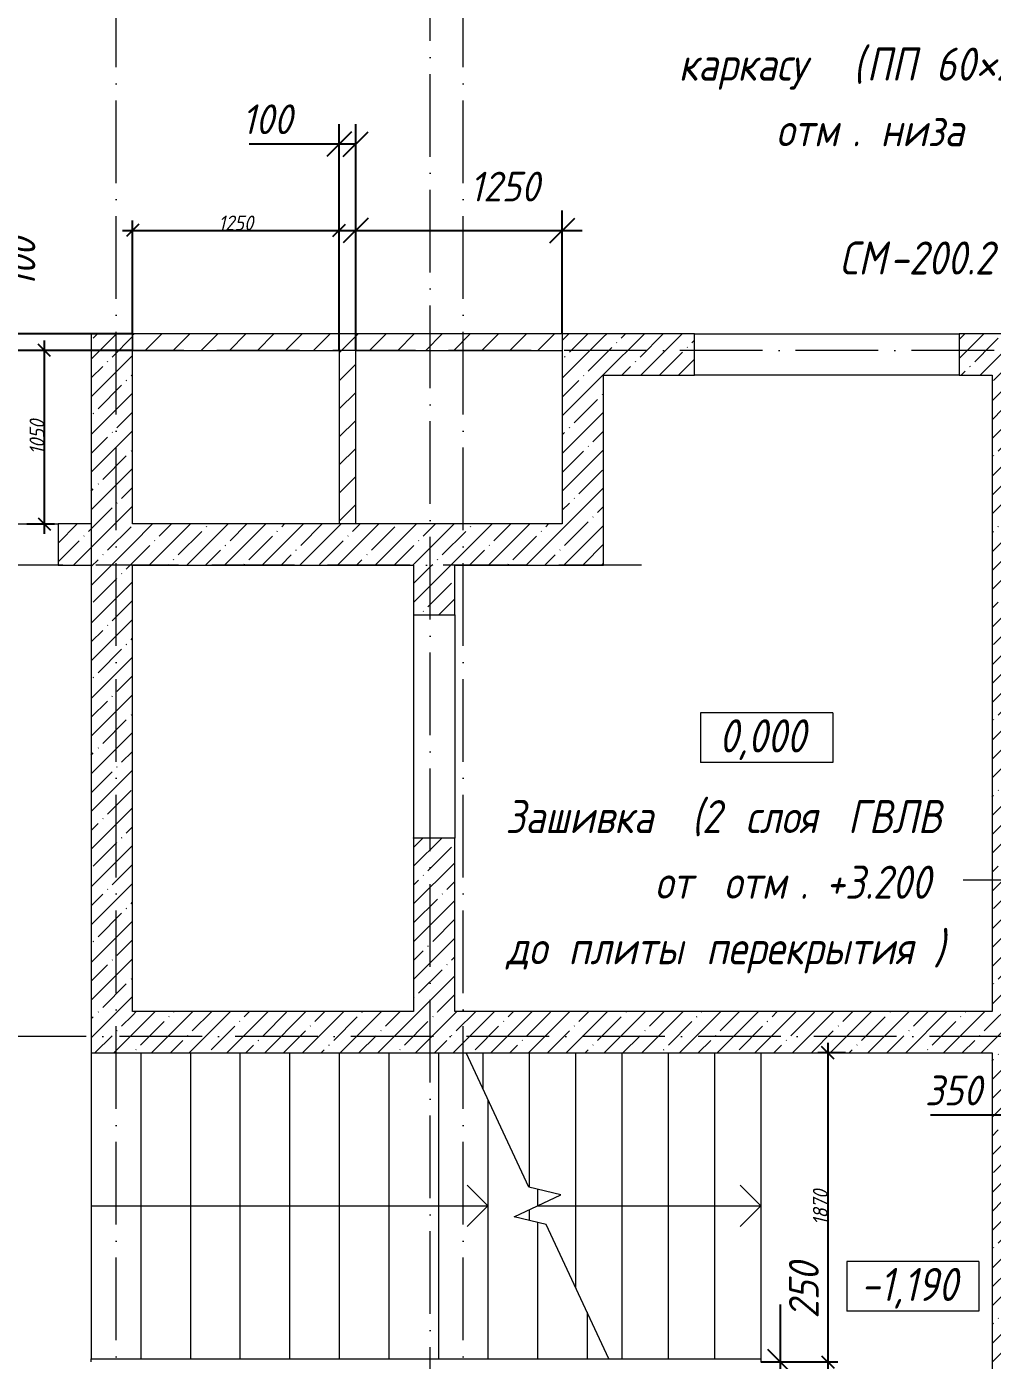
# Model space of a CAD drawing. Header units: millimetres. Extents: x -356862 to 418287, y 0 to 839748.
# Drawn here: x -167791 to -161949, y 601688 to 609756 of the extents above; entities that cross this region are included whole.
import ezdxf

# ---------------------------------------------------------------- set-up
doc = ezdxf.new("R2010")
doc.units = ezdxf.units.MM
doc.linetypes.add('50_200_ШТРИХ_1Т_ш5_п1_п1_', pattern=[700, 500, -100, 0, -100])
for name, color, linetype, lineweight in [('A-____-____-DIMS', 7, 'Continuous', 9), ('A-DOOR-____-OTLN', 7, 'Continuous', 9), ('A-FLOR-____-OTLN', 7, 'Continuous', 9), ('A-GENM-____-IDEN', 7, 'Continuous', 9), ('A-WALL-____-MCUT-3', 7, 'Continuous', 9), ('A-WALL-____-OTLN', 7, 'Continuous', 9), ('G-____-____-DIMS', 7, 'Continuous', 9), ('G-____-____-TEXT', 7, 'Continuous', 9), ('S-GRID-____-OTLN-1', 7, '50_200_ШТРИХ_1Т_ш5_п1_п1_', 9), ('S-STRS-____-MBND', 7, 'Continuous', 9), ('S-STRS-____-OTLN-1', 7, 'Continuous', 9)]:
    doc.layers.add(name, color=color, linetype=linetype, lineweight=lineweight)
for name, color, linetype, lineweight, true_color in [('A-DOOR-____-OTLN-1', 7, 'Continuous', 9, 0xffffff), ('A-WALL-____-PATT-2', 7, 'Continuous', 9, 0x787878), ('A-WALL-____-PATT-5', 7, 'Continuous', 9, 0x000000), ('A-WALL-FNSH-MCUT-2', 7, 'Continuous', 13, 0x000000)]:
    doc.layers.add(name, color=color, linetype=linetype, lineweight=lineweight, true_color=true_color)
doc.styles.add('ISOCPEUR_I_10', font='isocpeui.ttf', dxfattribs={"width": 0.9, "height": 180})
doc.styles.add('ISOCPEUR_I_2', font='isocpeui.ttf', dxfattribs={"width": 0.85, "height": 2.3})
doc.styles.add('ISOCPEUR_I_7', font='isocpeui.ttf', dxfattribs={"width": 0.9, "height": 90})
doc.dimstyles.new('ISO-1_8_0_9К_СРЕДНИЙ_Кладочные_2', dxfattribs={"dimscale": 304.8, "dimtxt": 89.638306, "dimasz": 0.246063, "dimexe": 0.19685, "dimexo": 0, "dimgap": 0, "dimtad": 1, "dimdec": 3, "dimrnd": 0.001, "dimdsep": 46, "dimtxsty": 'ISOCPEUR_I_7', "dimblk1": 'OBLIQUE', "dimblk2": 'OBLIQUE', "dimsah": 1, "dimcen": 0.09, "dimdle": 0.19685, "dimazin": 0, "dimtfac": 1, "dimtdec": 4, "dimtix": 1, "dimtmove": 1, "dimatfit": 3, "dimfxl": 1, "dimtvp": 1, "dimtolj": 1, "dimtzin": 0, "dimarcsym": 2})
doc.dimstyles.new('ISO-1_8_0_9К_СРЕДНИЙ_Кладочные_3', dxfattribs={"dimscale": 304.8, "dimtxt": 179.276612, "dimasz": 0.492126, "dimexe": 0.393701, "dimexo": 0, "dimgap": 0, "dimtad": 1, "dimdec": 3, "dimrnd": 0.001, "dimdsep": 46, "dimtxsty": 'ISOCPEUR_I_10', "dimblk1": 'OBLIQUE', "dimblk2": 'OBLIQUE', "dimsah": 1, "dimcen": 0.09, "dimdle": 0.393701, "dimazin": 0, "dimtfac": 1, "dimtdec": 4, "dimtix": 1, "dimtmove": 0, "dimatfit": 3, "dimfxl": 1, "dimtvp": 1, "dimtolj": 1, "dimtzin": 0, "dimarcsym": 2})
doc.dimstyles.new('ISO-1_8_0_9К_СРЕДНИЙ_Кладочные_4', dxfattribs={"dimscale": 304.8, "dimtxt": 179.276612, "dimasz": 0.492126, "dimexe": 0.393701, "dimexo": 0, "dimgap": 0, "dimtad": 1, "dimdec": 3, "dimrnd": 0.001, "dimdsep": 46, "dimtxsty": 'ISOCPEUR_I_10', "dimblk1": 'OBLIQUE', "dimblk2": 'OBLIQUE', "dimsah": 1, "dimcen": 0.09, "dimdle": 0.393701, "dimazin": 0, "dimtfac": 1, "dimtdec": 4, "dimtix": 1, "dimtmove": 1, "dimatfit": 3, "dimfxl": 1, "dimtvp": 1, "dimtolj": 1, "dimtzin": 0, "dimarcsym": 2})
pattern_1 = [(45, (-175000.74, 544716.51), (-114.04925, 114.04925), []), (45, (-174886.69, 544716.51), (-114.04925, 114.04925), [201.612, -40.322, 3.353, -36.97])]
pattern_2 = [(45, (-175000.74, 544716.51), (-84.85281, 84.85281), [])]

# ---------------------------------------------------------------- blocks, each defined once
blk = doc.blocks.new('Проем_Дверь_Прямоугольный - 1350х2100h_проемы без заполнения-26950587-АР1_Кладочный план 1 этажа в осях 1-64_Ю-ЯЯ')
at = {"layer": 'A-DOOR-____-OTLN-1'}
for p, q in [((675, 125), (-675, 125)), ((675, -125), (-675, -125))]:
    blk.add_line(p, q, dxfattribs=at)
blk = doc.blocks.new('_Oblique')
at = {"color": 0, "linetype": 'ByBlock', "lineweight": -2}
blk.add_line((-0.5, -0.5), (0.5, 0.5), dxfattribs=at)
blk = doc.blocks.new('*D12086')
at = {"layer": 'A-____-____-DIMS', "color": 0, "lineweight": -2, "transparency": 16777216}
for p, q in [((-167150.7, 607897.6), (-167150.7, 608583.2)), ((-165900.7, 607797.6), (-165900.7, 608583.2)), ((-167210.7, 608523.2), (-165840.7, 608523.2))]:
    blk.add_line(p, q, dxfattribs=at)
at = {"layer": 'Defpoints', "color": 0, "transparency": 16777216}
for p in [(-165900.7, 608523.2), (-167150.7, 607897.6), (-165900.7, 607797.6)]:
    blk.add_point(p, dxfattribs=at)
at = {"layer": 'A-____-____-DIMS', "color": 0, "lineweight": -2, "transparency": 16777216, "xscale": 75, "yscale": 75, "zscale": 75, "rotation": 180}
blk.add_blockref('_Oblique', (-167150.7, 608523.2), dxfattribs=at)
at = {"layer": 'A-____-____-DIMS', "color": 0, "lineweight": -2, "transparency": 16777216, "xscale": 75, "yscale": 75, "zscale": 75}
blk.add_blockref('_Oblique', (-165900.7, 608523.2), dxfattribs=at)
at = {"layer": 'A-____-____-DIMS', "color": 0, "transparency": 16777216, "insert": (-166525.7, 608568.2), "char_height": 90, "width": 504.733, "attachment_point": 5, "style": 'ISOCPEUR_I_7'}
blk.add_mtext('\\A1;1250', dxfattribs=at)
blk = doc.blocks.new('*D12087')
at = {"layer": 'A-____-____-DIMS', "color": 0, "lineweight": -2, "transparency": 16777216}
for p, q in [((-165900.7, 607797.6), (-165900.7, 609165.5)), ((-165800.7, 607797.6), (-165800.7, 609165.5)), ((-165900.7, 609045.5), (-166444.6, 609045.5)), ((-165800.7, 609045.5), (-166020.7, 609045.5))]:
    blk.add_line(p, q, dxfattribs=at)
at = {"layer": 'Defpoints', "color": 0, "transparency": 16777216}
for p in [(-165800.7, 609045.5), (-165900.7, 607797.6), (-165800.7, 607797.6)]:
    blk.add_point(p, dxfattribs=at)
at = {"layer": 'A-____-____-DIMS', "color": 0, "lineweight": -2, "transparency": 16777216, "xscale": 150, "yscale": 150, "zscale": 150, "rotation": 180}
blk.add_blockref('_Oblique', (-165900.7, 609045.5), dxfattribs=at)
at = {"layer": 'A-____-____-DIMS', "color": 0, "lineweight": -2, "transparency": 16777216, "xscale": 150, "yscale": 150, "zscale": 150}
blk.add_blockref('_Oblique', (-165800.7, 609045.5), dxfattribs=at)
at = {"layer": 'A-____-____-DIMS', "color": 0, "transparency": 16777216, "insert": (-166488.4, 609285.5), "char_height": 180, "width": 368.207, "attachment_point": 1, "line_spacing_factor": 1.149209, "style": 'ISOCPEUR_I_10'}
blk.add_mtext('\\A1;100', dxfattribs=at)
blk = doc.blocks.new('*D12088')
at = {"layer": 'A-____-____-DIMS', "color": 0, "lineweight": -2, "transparency": 16777216}
for p, q in [((-165800.7, 607797.6), (-165800.7, 608643.2)), ((-164550.7, 607897.6), (-164550.7, 608643.2)), ((-165920.7, 608523.2), (-164430.7, 608523.2))]:
    blk.add_line(p, q, dxfattribs=at)
at = {"layer": 'Defpoints', "color": 0, "transparency": 16777216}
for p in [(-164550.7, 608523.2), (-164550.7, 607897.6), (-165800.7, 607797.6)]:
    blk.add_point(p, dxfattribs=at)
at = {"layer": 'A-____-____-DIMS', "color": 0, "lineweight": -2, "transparency": 16777216, "xscale": 150, "yscale": 150, "zscale": 150, "rotation": 180}
blk.add_blockref('_Oblique', (-165800.7, 608523.2), dxfattribs=at)
at = {"layer": 'A-____-____-DIMS', "color": 0, "lineweight": -2, "transparency": 16777216, "xscale": 150, "yscale": 150, "zscale": 150}
blk.add_blockref('_Oblique', (-164550.7, 608523.2), dxfattribs=at)
at = {"layer": 'A-____-____-DIMS', "color": 0, "transparency": 16777216, "insert": (-165110.1, 608878.3), "char_height": 180, "width": 504.733, "attachment_point": 1, "line_spacing_factor": 1.149209, "style": 'ISOCPEUR_I_10'}
blk.add_mtext('\\A1;1250', dxfattribs=at)
blk = doc.blocks.new('*D12089')
at = {"layer": 'A-____-____-DIMS', "color": 0, "lineweight": -2, "transparency": 16777216}
for p, q in [((-167683.8, 606687.6), (-167683.8, 607857.6)), ((-167150.7, 607797.6), (-167743.8, 607797.6)), ((-167789.9, 606747.6), (-167623.8, 606747.6))]:
    blk.add_line(p, q, dxfattribs=at)
at = {"layer": 'Defpoints', "color": 0, "transparency": 16777216}
for p in [(-167683.8, 607797.6), (-167150.7, 607797.6), (-167789.9, 606747.6)]:
    blk.add_point(p, dxfattribs=at)
at = {"layer": 'A-____-____-DIMS', "color": 0, "lineweight": -2, "transparency": 16777216, "xscale": 75, "yscale": 75, "zscale": 75}
for p, rotation in [((-167683.8, 607797.6), 90), ((-167683.8, 606747.6), 270)]:
    blk.add_blockref('_Oblique', p, dxfattribs=dict(at, rotation=rotation))
at = {"layer": 'A-____-____-DIMS', "color": 0, "transparency": 16777216, "insert": (-167728.8, 607272.6), "char_height": 90, "width": 504.733, "attachment_point": 5, "rotation": 90, "style": 'ISOCPEUR_I_7'}
blk.add_mtext('\\A1;1050', dxfattribs=at)
blk = doc.blocks.new('*D12090')
at = {"layer": 'A-____-____-DIMS', "color": 0, "lineweight": -2, "transparency": 16777216}
for p, q in [((-167939.3, 607897.6), (-167939.3, 608239.7)), ((-167150.7, 607897.6), (-168059.3, 607897.6)), ((-167939.3, 607677.6), (-167939.3, 607897.6)), ((-167150.7, 607797.6), (-168059.3, 607797.6))]:
    blk.add_line(p, q, dxfattribs=at)
at = {"layer": 'Defpoints', "color": 0, "transparency": 16777216}
for p in [(-167939.3, 607897.6), (-167150.7, 607897.6), (-167150.7, 607797.6)]:
    blk.add_point(p, dxfattribs=at)
at = {"layer": 'A-____-____-DIMS', "color": 0, "lineweight": -2, "transparency": 16777216, "xscale": 150, "yscale": 150, "zscale": 150}
for p, rotation in [((-167939.3, 607897.6), 90), ((-167939.3, 607797.6), 270)]:
    blk.add_blockref('_Oblique', p, dxfattribs=dict(at, rotation=rotation))
at = {"layer": 'A-____-____-DIMS', "color": 0, "transparency": 16777216, "insert": (-167919, 608175.6), "char_height": 180, "width": 368.207, "attachment_point": 1, "rotation": 90, "line_spacing_factor": 1.149209, "style": 'ISOCPEUR_I_10'}
blk.add_mtext('\\A1;100', dxfattribs=at)
blk = doc.blocks.new('*D12255')
at = {"layer": 'A-____-____-DIMS', "color": 0, "lineweight": -2, "transparency": 16777216}
for p, q in [((-162944.4, 603607.6), (-162944.4, 601617.6)), ((-162838.3, 603547.6), (-163004.4, 603547.6)), ((-163350.7, 601677.6), (-162884.4, 601677.6))]:
    blk.add_line(p, q, dxfattribs=at)
at = {"layer": 'Defpoints', "color": 0, "transparency": 16777216}
for p in [(-162838.3, 603547.6), (-163350.7, 601677.6), (-162944.4, 601677.6)]:
    blk.add_point(p, dxfattribs=at)
at = {"layer": 'A-____-____-DIMS', "color": 0, "lineweight": -2, "transparency": 16777216, "xscale": 75, "yscale": 75, "zscale": 75}
for p, rotation in [((-162944.4, 603547.6), 90), ((-162944.4, 601677.6), 270)]:
    blk.add_blockref('_Oblique', p, dxfattribs=dict(at, rotation=rotation))
at = {"layer": 'A-____-____-DIMS', "color": 0, "transparency": 16777216, "insert": (-162990, 602612.6), "char_height": 90, "width": 504.733, "attachment_point": 5, "rotation": 90, "style": 'ISOCPEUR_I_7'}
blk.add_mtext('\\A1;1870', dxfattribs=at)
blk = doc.blocks.new('*D12256')
at = {"layer": 'A-____-____-DIMS', "color": 0, "lineweight": -2, "transparency": 16777216}
for p, q in [((-163231.6, 601677.6), (-163231.6, 602025.2)), ((-163231.6, 601427.6), (-163231.6, 601797.6)), ((-163350.7, 601677.6), (-163111.6, 601677.6)), ((-163350.7, 601427.6), (-163111.6, 601427.6))]:
    blk.add_line(p, q, dxfattribs=at)
at = {"layer": 'Defpoints', "color": 0, "transparency": 16777216}
for p in [(-163350.7, 601677.6), (-163350.7, 601427.6), (-163231.6, 601427.6)]:
    blk.add_point(p, dxfattribs=at)
at = {"layer": 'A-____-____-DIMS', "color": 0, "lineweight": -2, "transparency": 16777216, "xscale": 150, "yscale": 150, "zscale": 150}
for p, rotation in [((-163231.6, 601677.6), 90), ((-163231.6, 601427.6), 270)]:
    blk.add_blockref('_Oblique', p, dxfattribs=dict(at, rotation=rotation))
at = {"layer": 'A-____-____-DIMS', "color": 0, "transparency": 16777216, "insert": (-163179.6, 601940.4), "char_height": 180, "width": 409.578, "attachment_point": 1, "rotation": 90, "line_spacing_factor": 1.149209, "style": 'ISOCPEUR_I_10'}
blk.add_mtext('\\A1;250', dxfattribs=at)
blk = doc.blocks.new('*D12401')
at = {"layer": 'A-____-____-DIMS', "color": 0, "lineweight": -2, "transparency": 16777216}
for p, q in [((-161700.7, 603371.2), (-161700.7, 603050.3)), ((-161350.7, 603371.2), (-161350.7, 603050.3)), ((-161700.7, 603170.3), (-162324.1, 603170.3)), ((-161350.7, 603170.3), (-161820.7, 603170.3))]:
    blk.add_line(p, q, dxfattribs=at)
at = {"layer": 'Defpoints', "color": 0, "transparency": 16777216}
for p in [(-161700.7, 603371.2), (-161350.7, 603371.2), (-161350.7, 603170.3)]:
    blk.add_point(p, dxfattribs=at)
at = {"layer": 'A-____-____-DIMS', "color": 0, "lineweight": -2, "transparency": 16777216, "xscale": 150, "yscale": 150, "zscale": 150, "rotation": 180}
blk.add_blockref('_Oblique', (-161700.7, 603170.3), dxfattribs=at)
at = {"layer": 'A-____-____-DIMS', "color": 0, "lineweight": -2, "transparency": 16777216, "xscale": 150, "yscale": 150, "zscale": 150}
blk.add_blockref('_Oblique', (-161350.7, 603170.3), dxfattribs=at)
at = {"layer": 'A-____-____-DIMS', "color": 0, "transparency": 16777216, "insert": (-162356.8, 603410.3), "char_height": 180, "width": 409.578, "attachment_point": 1, "line_spacing_factor": 1.149209, "style": 'ISOCPEUR_I_10'}
blk.add_mtext('\\A1;350', dxfattribs=at)
blk = doc.blocks.new('Высотные отметки - 9_5х3_5_h_-17668430-АР1_Кладочный план 1 этажа в осях 1-64_Ю-ЯЯ')
at = {"layer": 'G-____-____-DIMS'}
for p, q in [((-4, 3), (-4, 0)), ((4, 3), (-4, 3)), ((4, 3), (4, 0)), ((4, 0), (-4, 0))]:
    blk.add_line(p, q, dxfattribs=at)

msp = doc.modelspace()

# ---------------------------------------------------------------- hatches: boundary and pattern name
at = {"layer": 'A-WALL-____-PATT-2'}
h = msp.add_hatch(dxfattribs=at)
h.set_pattern_fill('FP_2', color=256, style=0, pattern_type=2)
h.set_pattern_definition(pattern_1)
h.paths.add_polyline_path([(-167150.7357, 603547.5526), (-167150.7357, 607897.5526), (-167400.7357, 607897.5526), (-167400.7357, 603547.5526)], flags=0)
h = msp.add_hatch(dxfattribs=at)
h.set_pattern_fill('FP_2', color=256, style=0, pattern_type=2)
h.set_pattern_definition(pattern_1)
h.paths.add_polyline_path([(-164300.7357, 606747.5526), (-164300.7357, 607897.5526), (-164550.7357, 607897.5526), (-164550.7357, 606747.5526), (-164410.4931, 606747.5526)], flags=0)
h = msp.add_hatch(dxfattribs=at)
h.set_pattern_fill('FP_2', color=256, style=0, pattern_type=2)
h.set_pattern_definition(pattern_1)
h.paths.add_polyline_path([(-161950.7357, 607647.5526), (-161950.7357, 607897.5526), (-162150.7357, 607897.5526), (-162150.7357, 607647.5526)], flags=0)
h.paths.add_polyline_path([(-164300.7357, 607647.5526), (-163750.7357, 607647.5526), (-163750.7357, 607897.5526), (-164300.7357, 607897.5526)], flags=0)
h = msp.add_hatch(dxfattribs=at)
h.set_pattern_fill('FP_2', color=256, style=0, pattern_type=2)
h.set_pattern_definition(pattern_1)
h.paths.add_polyline_path([(-161700.7357, 600397.5526), (-161700.7357, 607897.5526), (-161950.7357, 607897.5526), (-161950.7357, 600397.5526)], flags=0)
h = msp.add_hatch(dxfattribs=at)
h.set_pattern_fill('FP_2', color=256, style=0, pattern_type=2)
h.set_pattern_definition(pattern_1)
h.paths.add_polyline_path([(-167400.7357, 606497.5526), (-167400.7357, 606747.5526), (-167600.7357, 606747.5526), (-167600.7357, 606497.5526)], flags=0)
h.paths.add_polyline_path([(-169200.7357, 606497.5526), (-169200.7357, 606747.5526), (-169450.7357, 606747.5526), (-169450.7357, 606497.5526)], flags=0)
h = msp.add_hatch(dxfattribs=at)
h.set_pattern_fill('FP_2', color=256, style=0, pattern_type=2)
h.set_pattern_definition(pattern_1)
h.paths.add_polyline_path([(-164300.7357, 606497.5526), (-164300.7357, 606747.5526), (-167150.7357, 606747.5526), (-167150.7357, 606497.5526), (-164410.4931, 606497.5526)], flags=0)
h = msp.add_hatch(dxfattribs=at)
h.set_pattern_fill('FP_2', color=256, style=0, pattern_type=2)
h.set_pattern_definition(pattern_1)
h.paths.add_polyline_path([(-165200.7357, 603797.5526), (-165200.7357, 604847.2051), (-165450.7357, 604847.2051), (-165450.7357, 603797.5526)], flags=0)
h.paths.add_polyline_path([(-165450.7357, 606197.2051), (-165200.7357, 606197.2051), (-165200.7357, 606497.5526), (-165450.7357, 606497.5526)], flags=0)
h = msp.add_hatch(dxfattribs=at)
h.set_pattern_fill('FP_2', color=256, style=0, pattern_type=2)
h.set_pattern_definition(pattern_1)
h.paths.add_polyline_path([(-167150.7357, 603547.5526), (-161950.7357, 603547.5526), (-161950.7357, 603797.5526), (-167150.7357, 603797.5526)], flags=0)
at = {"layer": 'A-WALL-____-PATT-5'}
h = msp.add_hatch(dxfattribs=at)
h.set_pattern_fill('FP_4', color=256, style=0, pattern_type=2)
h.set_pattern_definition(pattern_2)
h.paths.add_polyline_path([(-167150.7357, 607797.5526), (-164550.7357, 607797.5526), (-164550.7357, 607897.5526), (-167150.7357, 607897.5526)], flags=0)
h = msp.add_hatch(dxfattribs=at)
h.set_pattern_fill('FP_4', color=256, style=0, pattern_type=2)
h.set_pattern_definition(pattern_2)
h.paths.add_polyline_path([(-165900.7357, 606747.5526), (-165800.7357, 606747.5526), (-165800.7357, 607797.5526), (-165900.7357, 607797.5526)], flags=0)

# ---------------------------------------------------------------- linework, layer by layer
at = {"layer": 'A-FLOR-____-OTLN'}
for p, q in [((-165450.7357, 606197.2051), (-165450.7357, 604847.5526)), ((-165450.7357, 604847.5526), (-165200.7357, 604847.2051)), ((-165450.7357, 603797.9001), (-167150.7357, 603797.9001)), ((-167400.7357, 601677.5526), (-167400.7357, 601697.5526))]:
    msp.add_line(p, q, dxfattribs=at)
at = {"layer": 'A-WALL-____-MCUT-3'}
for p, q in [((-167150.7357, 607897.5526), (-167400.7357, 607897.5526)), ((-167400.7357, 607897.5526), (-167400.7357, 603547.5526)), ((-167150.7357, 606747.5526), (-167150.7357, 607897.5526)), ((-164550.7357, 607897.5526), (-164550.7357, 606747.5526)), ((-163750.7357, 607897.5526), (-164550.7357, 607897.5526)), ((-163750.7357, 607647.5526), (-163750.7357, 607897.5526)), ((-162150.7357, 607897.5526), (-162150.7357, 607647.5526)), ((-161700.7357, 607897.5526), (-162150.7357, 607897.5526)), ((-164300.7357, 606497.5526), (-164300.7357, 607647.5526)), ((-164300.7357, 607647.5526), (-163750.7357, 607647.5526)), ((-162150.7357, 607647.5526), (-161950.7357, 607647.5526)), ((-161950.7357, 607647.5526), (-161950.7357, 603797.5526)), ((-167400.7357, 606747.5526), (-167600.7357, 606747.5526)), ((-167600.7357, 606747.5526), (-167600.7357, 606497.5526)), ((-164550.7357, 606747.5526), (-167150.7357, 606747.5526)), ((-167600.7357, 606497.5526), (-167400.7357, 606497.5526)), ((-167150.7357, 603797.5526), (-167150.7357, 606497.5526)), ((-167150.7357, 606497.5526), (-165450.7357, 606497.5526)), ((-165450.7357, 606497.5526), (-165450.7357, 606197.2051)), ((-165200.7357, 606197.2051), (-165200.7357, 606497.5526)), ((-165200.7357, 606497.5526), (-164300.7357, 606497.5526)), ((-165450.7357, 606197.2051), (-165200.7357, 606197.2051)), ((-165200.7357, 604847.2051), (-165450.7357, 604847.2051)), ((-165450.7357, 604847.2051), (-165450.7357, 603797.5526)), ((-165200.7357, 603797.5526), (-165200.7357, 604847.2051)), ((-165450.7357, 603797.5526), (-167150.7357, 603797.5526)), ((-161950.7357, 603797.5526), (-165200.7357, 603797.5526)), ((-167400.7357, 603547.5526), (-161950.7357, 603547.5526)), ((-161950.7357, 603547.5526), (-161950.7357, 600397.5526))]:
    msp.add_line(p, q, dxfattribs=at)
at = {"layer": 'A-WALL-____-OTLN'}
for p, q in [((-163750.7357, 607897.5526), (-162150.7357, 607897.5526)), ((-162150.7357, 607647.5526), (-163750.7357, 607647.5526)), ((-169200.7357, 606747.5526), (-167600.7357, 606747.5526)), ((-167600.7357, 606497.5526), (-169200.7357, 606497.5526)), ((-165200.7357, 606197.2051), (-165200.7357, 604847.2051)), ((-165450.7357, 604847.2051), (-165450.7357, 604847.5526))]:
    msp.add_line(p, q, dxfattribs=at)
at = {"layer": 'A-WALL-FNSH-MCUT-2'}
for p, q in [((-164550.7357, 607897.5526), (-167150.7357, 607897.5526)), ((-167150.7357, 607897.5526), (-167150.7357, 607797.5526)), ((-167150.7357, 607797.5526), (-165900.7357, 607797.5526)), ((-165900.7357, 607797.5526), (-165900.7357, 606747.5526)), ((-165800.7357, 607797.5526), (-164550.7357, 607797.5526)), ((-165800.7357, 606747.5526), (-165800.7357, 607797.5526))]:
    msp.add_line(p, q, dxfattribs=at)
at = {"layer": 'G-____-____-TEXT'}
msp.add_line((-160818.7084, 604592.3581), (-162126.1039, 604592.3581), dxfattribs=at)
at = {"layer": 'S-GRID-____-OTLN-1'}
for p, q in [((-167250.7357, 597608.0984), (-167250.7357, 635609.362)), ((-165350.7357, 597767.5591), (-165350.7357, 635609.362)), ((-165150.7357, 597608.0984), (-165150.7357, 635349.8075)), ((-70926.3291, 607797.5526), (-179669.5059, 607797.5526)), ((-164071.3552, 606497.5526), (-179669.5059, 606497.5526)), ((-99520.6953, 603647.5526), (-179669.5059, 603647.5526))]:
    msp.add_line(p, q, dxfattribs=at)
at = {"layer": 'S-STRS-____-MBND'}
for p, q in [((-164753.563, 602735.841), (-165132.0703, 603547.5526)), ((-164559.1251, 602688.5867), (-164753.563, 602735.841)), ((-164842.3463, 602556.5185), (-164559.1251, 602688.5867)), ((-164647.9084, 602509.2641), (-164842.3463, 602556.5185)), ((-164269.4011, 601697.5526), (-164647.9084, 602509.2641))]:
    msp.add_line(p, q, dxfattribs=at)
at = {"layer": 'S-STRS-____-OTLN-1'}
for p, q in [((-167400.7357, 603547.5526), (-167400.7357, 601697.5526)), ((-167400.7357, 603547.5526), (-167400.7357, 601697.5526)), ((-167100.7357, 603547.5526), (-167100.7357, 601697.5526)), ((-167100.7357, 603547.5526), (-167100.7357, 601697.5526)), ((-166800.7357, 603547.5526), (-166800.7357, 601697.5526)), ((-166800.7357, 603547.5526), (-166800.7357, 601697.5526)), ((-166500.7357, 603547.5526), (-166500.7357, 601697.5526)), ((-166500.7357, 603547.5526), (-166500.7357, 601697.5526)), ((-166200.7357, 603547.5526), (-166200.7357, 601697.5526)), ((-166200.7357, 603547.5526), (-166200.7357, 601697.5526)), ((-165900.7357, 603547.5526), (-165900.7357, 601697.5526)), ((-165900.7357, 603547.5526), (-165900.7357, 601697.5526)), ((-165600.7357, 603547.5526), (-165600.7357, 601697.5526)), ((-165600.7357, 603547.5526), (-165600.7357, 601697.5526)), ((-165300.7357, 603547.5526), (-165300.7357, 601697.5526)), ((-165300.7357, 603547.5526), (-165300.7357, 601697.5526)), ((-165030.7357, 603547.5526), (-165030.7357, 603330.2399)), ((-165030.7357, 603547.5526), (-165030.7357, 603330.2399)), ((-164750.7357, 603547.5526), (-164750.7357, 602735.1539)), ((-164750.7357, 603547.5526), (-164750.7357, 602735.1539)), ((-164470.7357, 603547.5526), (-164470.7357, 602129.316)), ((-164470.7357, 603547.5526), (-164470.7357, 602129.316)), ((-164190.7357, 603547.5526), (-164190.7357, 601697.5526)), ((-164190.7357, 603547.5526), (-164190.7357, 601697.5526)), ((-163910.7357, 603547.5526), (-163910.7357, 601697.5526)), ((-163910.7357, 603547.5526), (-163910.7357, 601697.5526)), ((-163630.7357, 603547.5526), (-163630.7357, 601697.5526)), ((-163630.7357, 603547.5526), (-163630.7357, 601697.5526)), ((-163350.7357, 603547.5526), (-163350.7357, 601697.5526)), ((-163350.7357, 603547.5526), (-163350.7357, 601697.5526)), ((-165000.7357, 603265.9047), (-165000.7357, 601697.5526)), ((-165000.7357, 603265.9047), (-165000.7357, 601697.5526)), ((-165000.7357, 602622.5526), (-165125.7357, 602747.5526)), ((-164700.7357, 602723.0024), (-164700.7357, 602622.5526)), ((-164700.7357, 602723.0024), (-164700.7357, 602622.5526)), ((-163350.7357, 602622.5526), (-163475.7357, 602747.5526)), ((-167400.7357, 602622.5526), (-167100.7357, 602622.5526)), ((-167100.7357, 602622.5526), (-166800.7357, 602622.5526)), ((-166800.7357, 602622.5526), (-166500.7357, 602622.5526)), ((-166500.7357, 602622.5526), (-166200.7357, 602622.5526)), ((-166200.7357, 602622.5526), (-165900.7357, 602622.5526)), ((-165900.7357, 602622.5526), (-165600.7357, 602622.5526)), ((-165600.7357, 602622.5526), (-165300.7357, 602622.5526)), ((-165300.7357, 602622.5526), (-165000.7357, 602622.5526)), ((-165000.7357, 602622.5526), (-165125.7357, 602497.5526)), ((-164700.7357, 602622.5526), (-164470.7357, 602622.5526)), ((-164470.7357, 602622.5526), (-164190.7357, 602622.5526)), ((-164190.7357, 602622.5526), (-163910.7357, 602622.5526)), ((-163910.7357, 602622.5526), (-163630.7357, 602622.5526)), ((-163630.7357, 602622.5526), (-163350.7357, 602622.5526)), ((-163350.7357, 602622.5526), (-163475.7357, 602497.5526)), ((-164750.7357, 602599.2372), (-164750.7357, 602534.2543)), ((-164750.7357, 602599.2372), (-164750.7357, 602534.2543)), ((-164700.7357, 602522.1028), (-164700.7357, 601697.5526)), ((-164700.7357, 602522.1028), (-164700.7357, 601697.5526)), ((-164400.7357, 601979.2005), (-164400.7357, 601697.5526)), ((-164400.7357, 601979.2005), (-164400.7357, 601697.5526)), ((-167400.7357, 601697.5526), (-167100.7357, 601697.5526)), ((-167100.7357, 601697.5526), (-166800.7357, 601697.5526)), ((-166800.7357, 601697.5526), (-166500.7357, 601697.5526)), ((-166500.7357, 601697.5526), (-166200.7357, 601697.5526)), ((-166200.7357, 601697.5526), (-165900.7357, 601697.5526)), ((-165900.7357, 601697.5526), (-165600.7357, 601697.5526)), ((-165600.7357, 601697.5526), (-165300.7357, 601697.5526)), ((-165300.7357, 601697.5526), (-165000.7357, 601697.5526)), ((-165000.7357, 601697.5526), (-164700.7357, 601697.5526)), ((-164700.7357, 601697.5526), (-164400.7357, 601697.5526)), ((-164400.7357, 601697.5526), (-164269.4011, 601697.5526)), ((-164269.4011, 601697.5526), (-164190.7357, 601697.5526)), ((-164190.7357, 601697.5526), (-163910.7357, 601697.5526)), ((-163910.7357, 601697.5526), (-163630.7357, 601697.5526)), ((-163630.7357, 601697.5526), (-163350.7357, 601697.5526)), ((-163350.7357, 601697.5526), (-163350.7357, 601677.5526))]:
    msp.add_line(p, q, dxfattribs=at)

# ---------------------------------------------------------------- block references
at = {"layer": 'A-DOOR-____-OTLN', "rotation": 89.99999999999991}
msp.add_blockref('Проем_Дверь_Прямоугольный - 1350х2100h_проемы без заполнения-26950587-АР1_Кладочный план 1 этажа в осях 1-64_Ю-ЯЯ', (-165325.7357, 605522.2051), dxfattribs=at)
at = {"layer": 'G-____-____-DIMS', "xscale": 99.99999999999993, "yscale": 99.99999999999993, "zscale": 99.99999999999993}
for p in [(-163315.013, 605304.0781), (-162430.6056, 601985.3883)]:
    msp.add_blockref('Высотные отметки - 9_5х3_5_h_-17668430-АР1_Кладочный план 1 этажа в осях 1-64_Ю-ЯЯ', p, dxfattribs=at)

# ---------------------------------------------------------------- texts
at = {"layer": 'A-GENM-____-IDEN', "char_height": 200, "attachment_point": 1, "style": 'ISOCPEUR_I_2'}
for s, insert, width in [('СМ', (-162874.1185, 608456.3031), 367.974562), ('-200.2', (-162570.5092, 608456.3031), 865.8225)]:
    msp.add_mtext(s, dxfattribs=dict(at, insert=insert, width=width))
at = {"layer": 'G-____-____-DIMS', "char_height": 200, "attachment_point": 1, "line_spacing_factor": 1.149209, "style": 'ISOCPEUR_I_2'}
for s, insert, width in [('0,000', (-163601.8461, 605565.3693), 688.399425), ('-1,190', (-162745.3253, 602246.6795), 755.327147)]:
    msp.add_mtext(s, dxfattribs=dict(at, insert=insert, width=width))
at = {"layer": 'G-____-____-TEXT', "char_height": 200, "attachment_point": 1, "style": 'ISOCPEUR_I_2'}
for s, insert, width in [(' (', (-162899.9911, 609629.1552), 230.886), ('ПП', (-162709.4911, 609629.1552), 375.18975), (' 60\\fISOCPEUR|b0|i1|c238|p34|;\\W.9;×27', (-162399.9286, 609629.1552), 930.759188), ('каркасу', (-163846.538, 609629.1552), 1147.214813), ('отм', (-163257.1786, 609232.2802), 555.569438), ('низа', (-162626.1474, 609232.2802), 656.582062), ('. ', (-162798.788, 609232.2802), 209.240437), ('Зашивка', (-164895.2233, 605076.9727), 1233.797063), (' (2 ', (-163877.2389, 605076.9727), 526.708687), ('ГВЛВ', (-162823.5358, 605076.9727), 721.51875), ('слоя', (-163442.6608, 605076.9727), 613.290938), ('. +3.200 ', (-163115.2389, 604680.0977), 1075.062938), ('от', (-163990.3483, 604680.0977), 367.974562), ('отм', (-163573.6295, 604680.0977), 555.569437), ('\\fISOCPEUR|b0|i1|c204|p34|;\\W.9;)', (-162305.6139, 604283.2227), 93.797437), ('до', (-164889.2702, 604283.2227), 317.46825), ('плиты', (-164514.2233, 604283.2227), 873.037687), ('перекрытия', (-163680.7858, 604283.2227), 1666.708312)]:
    msp.add_mtext(s, dxfattribs=dict(at, insert=insert, width=width))

# ---------------------------------------------------------------- dimensions: what is measured, and where the dimension line sits
at = {"layer": 'A-____-____-DIMS'}
for base, p1, p2, dimstyle, override, picture, middle in [((-165800.7357, 609045.5473), (-165900.7357, 607797.5526), (-165800.7357, 607797.5526), 'ISO-1_8_0_9К_СРЕДНИЙ_Кладочные_3', {"dimpost": '<>', "dimfxl": 100}, '*D12087', (-166304.3325, 609045.5473)), ((-164550.7357, 608523.1831), (-165800.7357, 607797.5526), (-164550.7357, 607897.5526), 'ISO-1_8_0_9К_СРЕДНИЙ_Кладочные_4', {"dimpost": '<>', "dimfxl": 1253.99362}, '*D12088', (-164857.6911, 608638.3451)), ((-161350.7357, 603170.3111), (-161700.7357, 603371.1838), (-161350.7357, 603371.1838), 'ISO-1_8_0_9К_СРЕДНИЙ_Кладочные_3', {"dimpost": '<>', "dimfxl": 350}, '*D12401', (-162152.0573, 603170.3111))]:
    dim = msp.add_linear_dim(base=base, p1=p1, p2=p2, dimstyle=dimstyle, override=override, dxfattribs=at)
    dim.commit()
    dim.dimension.update_dxf_attribs({"geometry": picture, "text_midpoint": middle, "dimtype": 160})
dim = msp.add_linear_dim(base=(-165900.7357, 608523.1831), p1=(-167150.7357, 607897.5526), p2=(-165900.7357, 607797.5526), dimstyle='ISO-1_8_0_9К_СРЕДНИЙ_Кладочные_2', override={"dimpost": '<>', "dimfxl": 1253.99362}, dxfattribs=at)
dim.commit()
dim.dimension.update_dxf_attribs({"geometry": '*D12086', "text_midpoint": (-166525.7357, 608568.1831)})
for base, p1, p2, override, picture, middle in [((-167939.2581, 607897.5526), (-167150.7357, 607797.5526), (-167150.7357, 607897.5526), {"dimpost": '<>', "dimfxl": 100}, '*D12090', (-167798.9808, 608239.7422)), ((-163231.6196, 601427.5526), (-163350.7357, 601677.5526), (-163350.7357, 601427.5526), {"dimpost": '<>', "dimfxl": 250}, '*D12256', (-163059.5559, 602025.1613))]:
    dim = msp.add_linear_dim(base=base, p1=p1, p2=p2, angle=90, dimstyle='ISO-1_8_0_9К_СРЕДНИЙ_Кладочные_3', override=override, dxfattribs=at)
    dim.commit()
    dim.dimension.update_dxf_attribs({"geometry": picture, "text_midpoint": middle, "dimtype": 160, "text_rotation": 90})
for base, p1, p2, override, picture, middle in [((-167683.8188, 607797.5526), (-167789.8848, 606747.5526), (-167150.7357, 607797.5526), {"dimpost": '<>', "dimfxl": 1229.23211}, '*D12089', (-167728.8188, 607272.5526)), ((-162944.3895, 601677.5526), (-162838.3234, 603547.5526), (-163350.7357, 601677.5526), {"dimpost": '<>', "dimfxl": 1938.934331}, '*D12255', (-162989.969, 602612.5526))]:
    dim = msp.add_linear_dim(base=base, p1=p1, p2=p2, angle=90, dimstyle='ISO-1_8_0_9К_СРЕДНИЙ_Кладочные_2', override=override, dxfattribs=at)
    dim.commit()
    dim.dimension.update_dxf_attribs({"geometry": picture, "text_midpoint": middle})

doc.saveas('drawing.dxf')
